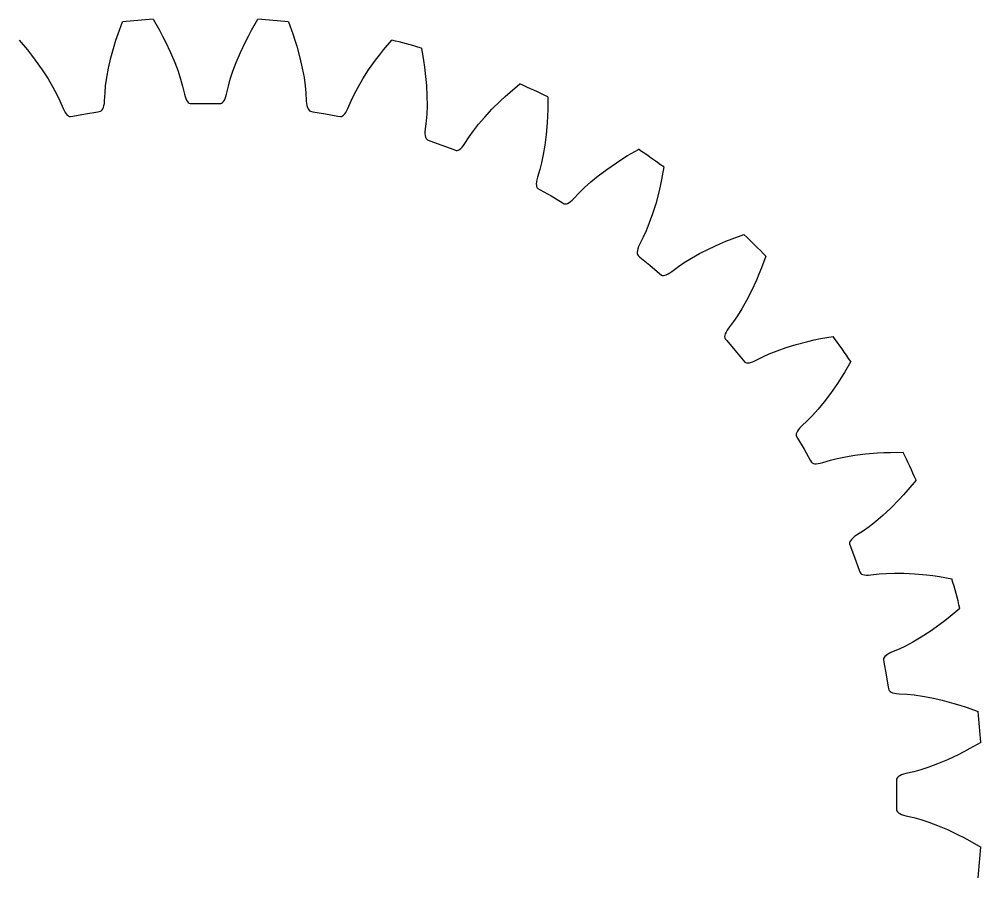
# Model space of a CAD drawing. Extents: x -5.5 to 23.5, y -9.5 to 9.5.
# Drawn here: x 11.72 to 23.48, y -1.02 to 9.48 of the extents above; entities that cross this region are included whole.
import ezdxf

# ---------------------------------------------------------------- set-up
doc = ezdxf.new("R2010")
doc.units = 0

msp = doc.modelspace()

# ---------------------------------------------------------------- linework, layer by layer
at = {"layer": 'layer0'}
for p, q in [((12.932, 9.3), (12.985, 9.446)), ((13.36, 9.478), (13.437, 9.344)), ((14.563, 9.344), (14.64, 9.478)), ((15.015, 9.446), (15.068, 9.3)), ((12.906, 9.223), (12.932, 9.3)), ((13.437, 9.344), (13.475, 9.272)), ((14.525, 9.272), (14.563, 9.344)), ((15.068, 9.3), (15.094, 9.223)), ((11.723, 9.223), (11.823, 9.104)), ((12.884, 9.148), (12.906, 9.223)), ((13.475, 9.272), (13.511, 9.203)), ((13.511, 9.203), (13.573, 9.071)), ((14.427, 9.071), (14.489, 9.203)), ((14.489, 9.203), (14.525, 9.272)), ((15.094, 9.223), (15.116, 9.148)), ((16.177, 9.104), (16.277, 9.223)), ((11.823, 9.104), (11.873, 9.041)), ((12.845, 9.007), (12.884, 9.148)), ((13.573, 9.071), (13.624, 8.95)), ((14.376, 8.95), (14.427, 9.071)), ((15.116, 9.148), (15.155, 9.007)), ((16.127, 9.041), (16.177, 9.104)), ((16.64, 9.126), (16.667, 8.973)), ((11.873, 9.041), (11.92, 8.978)), ((11.92, 8.978), (12.005, 8.859)), ((12.816, 8.879), (12.845, 9.007)), ((13.624, 8.95), (13.665, 8.842)), ((14.335, 8.842), (14.376, 8.95)), ((15.155, 9.007), (15.184, 8.879)), ((15.995, 8.859), (16.08, 8.978)), ((16.08, 8.978), (16.127, 9.041)), ((16.667, 8.973), (16.678, 8.893)), ((12.005, 8.859), (12.076, 8.749)), ((12.795, 8.766), (12.816, 8.879)), ((13.665, 8.842), (13.697, 8.744)), ((14.303, 8.744), (14.335, 8.842)), ((15.184, 8.879), (15.205, 8.766)), ((15.924, 8.749), (15.995, 8.859)), ((16.678, 8.893), (16.688, 8.815)), ((12.076, 8.749), (12.134, 8.649)), ((12.78, 8.664), (12.795, 8.766)), ((13.697, 8.744), (13.72, 8.661)), ((14.28, 8.661), (14.303, 8.744)), ((15.205, 8.766), (15.22, 8.664)), ((15.866, 8.649), (15.924, 8.749)), ((16.688, 8.815), (16.701, 8.67)), ((12.134, 8.649), (12.183, 8.558)), ((12.772, 8.579), (12.78, 8.664)), ((13.72, 8.661), (13.742, 8.564)), ((14.258, 8.564), (14.28, 8.661)), ((15.22, 8.664), (15.228, 8.579)), ((15.817, 8.558), (15.866, 8.649)), ((16.701, 8.67), (16.708, 8.539)), ((17.664, 8.534), (17.725, 8.588)), ((17.725, 8.588), (17.844, 8.688)), ((12.183, 8.558), (12.22, 8.481)), ((12.22, 8.481), (12.259, 8.389)), ((12.764, 8.449), (12.767, 8.479)), ((12.767, 8.479), (12.772, 8.579)), ((13.742, 8.564), (13.75, 8.535)), ((13.75, 8.535), (13.759, 8.51)), ((13.759, 8.51), (13.769, 8.49)), ((13.769, 8.49), (13.779, 8.473)), ((13.779, 8.473), (13.79, 8.461)), ((14.21, 8.461), (14.221, 8.473)), ((14.221, 8.473), (14.231, 8.49)), ((14.231, 8.49), (14.241, 8.51)), ((14.241, 8.51), (14.25, 8.535)), ((14.25, 8.535), (14.258, 8.564)), ((15.228, 8.579), (15.233, 8.479)), ((15.233, 8.479), (15.236, 8.449)), ((15.741, 8.389), (15.78, 8.481)), ((15.78, 8.481), (15.817, 8.558)), ((16.708, 8.539), (16.709, 8.423)), ((17.503, 8.378), (17.607, 8.48)), ((17.607, 8.48), (17.664, 8.534)), ((18.185, 8.529), (18.184, 8.374)), ((12.259, 8.389), (12.272, 8.362)), ((12.272, 8.362), (12.285, 8.339)), ((12.533, 8.322), (12.686, 8.347)), ((12.686, 8.347), (12.717, 8.353)), ((12.717, 8.353), (12.727, 8.359)), ((12.727, 8.359), (12.737, 8.369)), ((12.737, 8.369), (12.746, 8.383)), ((12.746, 8.383), (12.753, 8.401)), ((12.753, 8.401), (12.759, 8.423)), ((12.759, 8.423), (12.764, 8.449)), ((13.79, 8.461), (13.802, 8.453)), ((13.802, 8.453), (13.813, 8.449)), ((13.813, 8.449), (13.845, 8.449)), ((13.845, 8.449), (14, 8.45)), ((14, 8.45), (14.155, 8.449)), ((14.155, 8.449), (14.187, 8.449)), ((14.187, 8.449), (14.198, 8.453)), ((14.198, 8.453), (14.21, 8.461)), ((15.236, 8.449), (15.241, 8.423)), ((15.241, 8.423), (15.247, 8.401)), ((15.247, 8.401), (15.254, 8.383)), ((15.254, 8.383), (15.263, 8.369)), ((15.263, 8.369), (15.273, 8.359)), ((15.273, 8.359), (15.283, 8.353)), ((15.283, 8.353), (15.314, 8.347)), ((15.314, 8.347), (15.467, 8.322)), ((15.715, 8.339), (15.728, 8.362)), ((15.728, 8.362), (15.741, 8.389)), ((16.709, 8.423), (16.705, 8.32)), ((17.414, 8.282), (17.503, 8.378)), ((18.184, 8.374), (18.182, 8.293)), ((12.285, 8.339), (12.298, 8.321)), ((12.298, 8.321), (12.311, 8.306)), ((12.311, 8.306), (12.324, 8.296)), ((12.324, 8.296), (12.337, 8.29)), ((12.337, 8.29), (12.349, 8.288)), ((12.349, 8.288), (12.38, 8.293)), ((12.38, 8.293), (12.533, 8.322)), ((15.467, 8.322), (15.62, 8.293)), ((15.62, 8.293), (15.651, 8.288)), ((15.651, 8.288), (15.663, 8.29)), ((15.663, 8.29), (15.676, 8.296)), ((15.676, 8.296), (15.689, 8.306)), ((15.689, 8.306), (15.702, 8.321)), ((15.702, 8.321), (15.715, 8.339)), ((16.699, 8.235), (16.687, 8.136)), ((16.705, 8.32), (16.699, 8.235)), ((17.339, 8.194), (17.414, 8.282)), ((18.182, 8.293), (18.178, 8.214)), ((16.687, 8.136), (16.684, 8.106)), ((17.226, 8.043), (17.276, 8.113)), ((17.276, 8.113), (17.339, 8.194)), ((18.178, 8.214), (18.166, 8.069)), ((16.684, 8.106), (16.684, 8.08)), ((16.684, 8.08), (16.686, 8.057)), ((16.686, 8.057), (16.691, 8.038)), ((16.691, 8.038), (16.697, 8.022)), ((16.697, 8.022), (16.705, 8.011)), ((16.705, 8.011), (16.714, 8.003)), ((16.714, 8.003), (16.744, 7.992)), ((17.171, 7.96), (17.226, 8.043)), ((18.166, 8.069), (18.15, 7.939)), ((16.744, 7.992), (16.89, 7.94)), ((16.89, 7.94), (17.035, 7.886)), ((17.035, 7.886), (17.065, 7.875)), ((17.077, 7.875), (17.091, 7.879)), ((17.091, 7.879), (17.105, 7.887)), ((17.105, 7.887), (17.121, 7.899)), ((17.121, 7.899), (17.137, 7.915)), ((17.137, 7.915), (17.154, 7.935)), ((17.154, 7.935), (17.171, 7.96)), ((18.15, 7.939), (18.13, 7.825)), ((19.16, 7.811), (19.294, 7.888)), ((17.065, 7.875), (17.077, 7.875)), ((18.13, 7.825), (18.109, 7.724)), ((19.025, 7.725), (19.091, 7.768)), ((19.091, 7.768), (19.16, 7.811)), ((18.088, 7.641), (18.059, 7.546)), ((18.109, 7.724), (18.088, 7.641)), ((18.8, 7.563), (18.905, 7.642)), ((18.905, 7.642), (19.025, 7.725)), ((19.602, 7.673), (19.575, 7.52)), ((18.059, 7.546), (18.051, 7.517)), ((18.711, 7.489), (18.8, 7.563)), ((18.047, 7.491), (18.045, 7.468)), ((18.045, 7.468), (18.046, 7.448)), ((18.046, 7.448), (18.049, 7.432)), ((18.051, 7.517), (18.047, 7.491)), ((18.049, 7.432), (18.055, 7.419)), ((18.055, 7.419), (18.063, 7.41)), ((18.063, 7.41), (18.09, 7.394)), ((18.573, 7.361), (18.635, 7.421)), ((18.635, 7.421), (18.711, 7.489)), ((19.558, 7.44), (19.541, 7.364)), ((19.575, 7.52), (19.558, 7.44)), ((18.09, 7.394), (18.225, 7.318)), ((18.225, 7.318), (18.359, 7.239)), ((18.505, 7.288), (18.573, 7.361)), ((19.541, 7.364), (19.504, 7.223)), ((18.359, 7.239), (18.386, 7.223)), ((18.386, 7.223), (18.398, 7.221)), ((18.398, 7.221), (18.412, 7.222)), ((18.412, 7.222), (18.428, 7.228)), ((18.428, 7.228), (18.445, 7.237)), ((18.445, 7.237), (18.464, 7.25)), ((18.464, 7.25), (18.484, 7.267)), ((18.484, 7.267), (18.505, 7.288)), ((19.504, 7.223), (19.465, 7.098)), ((19.465, 7.098), (19.426, 6.989)), ((19.426, 6.989), (19.388, 6.893)), ((19.388, 6.893), (19.353, 6.815)), ((20.438, 6.796), (20.583, 6.849)), ((19.307, 6.726), (19.295, 6.699)), ((19.353, 6.815), (19.307, 6.726)), ((20.158, 6.674), (20.29, 6.735)), ((20.29, 6.735), (20.362, 6.766)), ((20.362, 6.766), (20.438, 6.796)), ((19.28, 6.652), (19.277, 6.633)), ((19.277, 6.633), (19.278, 6.616)), ((19.278, 6.616), (19.281, 6.602)), ((19.286, 6.674), (19.28, 6.652)), ((19.281, 6.602), (19.288, 6.592)), ((19.295, 6.699), (19.286, 6.674)), ((19.288, 6.592), (19.312, 6.572)), ((19.94, 6.558), (20.041, 6.615)), ((20.041, 6.615), (20.158, 6.674)), ((20.849, 6.583), (20.796, 6.438)), ((19.312, 6.572), (19.432, 6.473)), ((19.432, 6.473), (19.55, 6.372)), ((19.782, 6.455), (19.853, 6.503)), ((19.853, 6.503), (19.94, 6.558)), ((19.55, 6.372), (19.574, 6.352)), ((19.574, 6.352), (19.585, 6.348)), ((19.599, 6.347), (19.615, 6.349)), ((19.615, 6.349), (19.634, 6.355)), ((19.634, 6.355), (19.655, 6.365)), ((19.655, 6.365), (19.678, 6.378)), ((19.678, 6.378), (19.702, 6.395)), ((19.702, 6.395), (19.782, 6.455)), ((20.766, 6.362), (20.735, 6.29)), ((20.796, 6.438), (20.766, 6.362)), ((19.585, 6.348), (19.599, 6.347)), ((20.735, 6.29), (20.674, 6.158)), ((20.674, 6.158), (20.615, 6.041)), ((20.615, 6.041), (20.558, 5.94)), ((20.558, 5.94), (20.503, 5.853)), ((20.455, 5.782), (20.395, 5.702)), ((20.503, 5.853), (20.455, 5.782)), ((20.365, 5.655), (20.355, 5.634)), ((20.378, 5.678), (20.365, 5.655)), ((20.395, 5.702), (20.378, 5.678)), ((20.349, 5.615), (20.347, 5.599)), ((20.347, 5.599), (20.348, 5.585)), ((20.348, 5.585), (20.352, 5.574)), ((20.355, 5.634), (20.349, 5.615)), ((20.352, 5.574), (20.372, 5.55)), ((20.372, 5.55), (20.473, 5.432)), ((21.223, 5.504), (21.364, 5.541)), ((21.364, 5.541), (21.44, 5.558)), ((21.44, 5.558), (21.52, 5.575)), ((21.52, 5.575), (21.673, 5.602)), ((20.473, 5.432), (20.572, 5.312)), ((20.893, 5.388), (20.989, 5.426)), ((20.989, 5.426), (21.098, 5.465)), ((21.098, 5.465), (21.223, 5.504)), ((20.572, 5.312), (20.592, 5.288)), ((20.674, 5.286), (20.699, 5.295)), ((20.699, 5.295), (20.726, 5.307)), ((20.726, 5.307), (20.815, 5.353)), ((20.815, 5.353), (20.893, 5.388)), ((21.888, 5.294), (21.811, 5.16)), ((20.592, 5.288), (20.602, 5.281)), ((20.602, 5.281), (20.616, 5.278)), ((20.616, 5.278), (20.633, 5.277)), ((20.633, 5.277), (20.652, 5.28)), ((20.652, 5.28), (20.674, 5.286)), ((21.768, 5.091), (21.725, 5.025)), ((21.811, 5.16), (21.768, 5.091)), ((21.725, 5.025), (21.642, 4.905)), ((21.642, 4.905), (21.563, 4.8)), ((21.489, 4.711), (21.421, 4.635)), ((21.563, 4.8), (21.489, 4.711)), ((21.421, 4.635), (21.361, 4.573)), ((21.267, 4.484), (21.25, 4.464)), ((21.288, 4.505), (21.267, 4.484)), ((21.361, 4.573), (21.288, 4.505)), ((21.222, 4.412), (21.221, 4.398)), ((21.221, 4.398), (21.223, 4.386)), ((21.228, 4.428), (21.222, 4.412)), ((21.223, 4.386), (21.239, 4.359)), ((21.237, 4.445), (21.228, 4.428)), ((21.25, 4.464), (21.237, 4.445)), ((21.239, 4.359), (21.318, 4.225)), ((21.318, 4.225), (21.394, 4.09)), ((21.724, 4.109), (21.825, 4.13)), ((21.825, 4.13), (21.939, 4.15)), ((21.939, 4.15), (22.069, 4.166)), ((22.069, 4.166), (22.214, 4.178)), ((22.214, 4.178), (22.293, 4.182)), ((22.293, 4.182), (22.374, 4.184)), ((22.374, 4.184), (22.529, 4.185)), ((21.394, 4.09), (21.41, 4.063)), ((21.41, 4.063), (21.419, 4.055)), ((21.419, 4.055), (21.432, 4.049)), ((21.432, 4.049), (21.448, 4.046)), ((21.448, 4.046), (21.468, 4.045)), ((21.468, 4.045), (21.491, 4.047)), ((21.491, 4.047), (21.517, 4.051)), ((21.517, 4.051), (21.546, 4.059)), ((21.546, 4.059), (21.641, 4.088)), ((21.641, 4.088), (21.724, 4.109)), ((22.688, 3.844), (22.588, 3.725)), ((22.534, 3.664), (22.48, 3.607)), ((22.588, 3.725), (22.534, 3.664)), ((22.48, 3.607), (22.378, 3.503)), ((22.282, 3.414), (22.194, 3.339)), ((22.378, 3.503), (22.282, 3.414)), ((22.194, 3.339), (22.113, 3.276)), ((22.043, 3.226), (21.96, 3.171)), ((22.113, 3.276), (22.043, 3.226)), ((21.879, 3.091), (21.875, 3.077)), ((21.875, 3.077), (21.875, 3.065)), ((21.875, 3.065), (21.886, 3.035)), ((21.887, 3.105), (21.879, 3.091)), ((21.899, 3.121), (21.887, 3.105)), ((21.915, 3.137), (21.899, 3.121)), ((21.935, 3.154), (21.915, 3.137)), ((21.96, 3.171), (21.935, 3.154)), ((21.886, 3.035), (21.94, 2.89)), ((21.94, 2.89), (21.992, 2.744)), ((21.992, 2.744), (22.003, 2.714)), ((22.003, 2.714), (22.011, 2.705)), ((22.011, 2.705), (22.022, 2.697)), ((22.235, 2.699), (22.32, 2.705)), ((22.32, 2.705), (22.423, 2.709)), ((22.423, 2.709), (22.539, 2.708)), ((22.539, 2.708), (22.67, 2.701)), ((22.022, 2.697), (22.038, 2.691)), ((22.038, 2.691), (22.057, 2.686)), ((22.057, 2.686), (22.08, 2.684)), ((22.08, 2.684), (22.106, 2.684)), ((22.106, 2.684), (22.136, 2.687)), ((22.136, 2.687), (22.235, 2.699)), ((22.67, 2.701), (22.815, 2.688)), ((22.815, 2.688), (22.893, 2.678)), ((22.893, 2.678), (22.973, 2.667)), ((22.973, 2.667), (23.126, 2.64)), ((23.223, 2.277), (23.104, 2.177)), ((23.041, 2.127), (22.978, 2.08)), ((23.104, 2.177), (23.041, 2.127)), ((22.978, 2.08), (22.859, 1.995)), ((22.749, 1.924), (22.649, 1.866)), ((22.859, 1.995), (22.749, 1.924)), ((22.481, 1.78), (22.389, 1.741)), ((22.558, 1.817), (22.481, 1.78)), ((22.649, 1.866), (22.558, 1.817)), ((22.29, 1.663), (22.288, 1.651)), ((22.288, 1.651), (22.293, 1.62)), ((22.296, 1.676), (22.29, 1.663)), ((22.306, 1.689), (22.296, 1.676)), ((22.321, 1.702), (22.306, 1.689)), ((22.339, 1.715), (22.321, 1.702)), ((22.362, 1.728), (22.339, 1.715)), ((22.389, 1.741), (22.362, 1.728)), ((22.293, 1.62), (22.322, 1.467)), ((22.322, 1.467), (22.347, 1.314)), ((22.347, 1.314), (22.353, 1.283)), ((22.353, 1.283), (22.359, 1.273)), ((22.359, 1.273), (22.369, 1.263)), ((22.369, 1.263), (22.383, 1.254)), ((22.383, 1.254), (22.401, 1.247)), ((22.401, 1.247), (22.423, 1.241)), ((22.423, 1.241), (22.449, 1.236)), ((22.449, 1.236), (22.479, 1.233)), ((22.479, 1.233), (22.579, 1.228)), ((22.579, 1.228), (22.664, 1.22)), ((22.664, 1.22), (22.766, 1.205)), ((22.766, 1.205), (22.879, 1.184)), ((22.879, 1.184), (23.007, 1.155)), ((23.007, 1.155), (23.148, 1.116)), ((23.148, 1.116), (23.223, 1.094)), ((23.223, 1.094), (23.3, 1.068)), ((23.3, 1.068), (23.446, 1.015)), ((23.478, 0.64), (23.344, 0.563)), ((23.203, 0.489), (23.071, 0.427)), ((23.272, 0.525), (23.203, 0.489)), ((23.344, 0.563), (23.272, 0.525)), ((22.95, 0.376), (22.842, 0.335)), ((23.071, 0.427), (22.95, 0.376)), ((22.51, 0.241), (22.49, 0.231)), ((22.535, 0.25), (22.51, 0.241)), ((22.564, 0.258), (22.535, 0.25)), ((22.661, 0.28), (22.564, 0.258)), ((22.744, 0.303), (22.661, 0.28)), ((22.842, 0.335), (22.744, 0.303)), ((22.453, 0.198), (22.449, 0.187)), ((22.449, 0.187), (22.449, 0.155)), ((22.449, 0.155), (22.45, 0)), ((22.461, 0.21), (22.453, 0.198)), ((22.473, 0.221), (22.461, 0.21)), ((22.49, 0.231), (22.473, 0.221)), ((22.45, 0), (22.449, -0.155)), ((22.449, -0.155), (22.449, -0.187)), ((22.449, -0.187), (22.453, -0.198)), ((22.453, -0.198), (22.461, -0.21)), ((22.461, -0.21), (22.473, -0.221)), ((22.473, -0.221), (22.49, -0.231)), ((22.49, -0.231), (22.51, -0.241)), ((22.51, -0.241), (22.535, -0.25)), ((22.535, -0.25), (22.564, -0.258)), ((22.564, -0.258), (22.661, -0.28)), ((22.661, -0.28), (22.744, -0.303)), ((22.744, -0.303), (22.842, -0.335)), ((22.842, -0.335), (22.95, -0.376)), ((22.95, -0.376), (23.071, -0.427)), ((23.071, -0.427), (23.203, -0.489)), ((23.203, -0.489), (23.272, -0.525)), ((23.272, -0.525), (23.344, -0.563)), ((23.344, -0.563), (23.478, -0.64))]:
    msp.add_line(p, q, dxfattribs=at)
for start, end in [(93.8652, 96.1348), (83.8652, 86.1348), (73.8652, 76.1348), (63.8652, 66.1348), (53.8652, 56.1348), (43.8652, 46.1348), (33.8652, 36.1348), (23.8652, 26.1348), (13.8652, 16.1348), (3.8652, 6.1348), (353.8652, 356.1348)]:
    msp.add_arc((14, 0), 9.5, start, end, dxfattribs=at)
at = {"layer": 'layer2'}
for p, q in [((12.932, 9.3), (12.985, 9.446)), ((13.36, 9.478), (13.437, 9.344)), ((14.563, 9.344), (14.64, 9.478)), ((15.015, 9.446), (15.068, 9.3)), ((12.906, 9.223), (12.932, 9.3)), ((13.437, 9.344), (13.475, 9.272)), ((14.525, 9.272), (14.563, 9.344)), ((15.068, 9.3), (15.094, 9.223)), ((11.723, 9.223), (11.823, 9.104)), ((12.884, 9.148), (12.906, 9.223)), ((13.475, 9.272), (13.511, 9.203)), ((13.511, 9.203), (13.573, 9.071)), ((14.427, 9.071), (14.489, 9.203)), ((14.489, 9.203), (14.525, 9.272)), ((15.094, 9.223), (15.116, 9.148)), ((16.177, 9.104), (16.277, 9.223)), ((11.823, 9.104), (11.873, 9.041)), ((12.845, 9.007), (12.884, 9.148)), ((13.573, 9.071), (13.624, 8.95)), ((14.376, 8.95), (14.427, 9.071)), ((15.116, 9.148), (15.155, 9.007)), ((16.127, 9.041), (16.177, 9.104)), ((16.64, 9.126), (16.667, 8.973)), ((11.873, 9.041), (11.92, 8.978)), ((11.92, 8.978), (12.005, 8.859)), ((12.816, 8.879), (12.845, 9.007)), ((13.624, 8.95), (13.665, 8.842)), ((14.335, 8.842), (14.376, 8.95)), ((15.155, 9.007), (15.184, 8.879)), ((15.995, 8.859), (16.08, 8.978)), ((16.08, 8.978), (16.127, 9.041)), ((16.667, 8.973), (16.678, 8.893)), ((12.005, 8.859), (12.076, 8.749)), ((12.795, 8.766), (12.816, 8.879)), ((13.665, 8.842), (13.697, 8.744)), ((14.303, 8.744), (14.335, 8.842)), ((15.184, 8.879), (15.205, 8.766)), ((15.924, 8.749), (15.995, 8.859)), ((16.678, 8.893), (16.688, 8.815)), ((12.076, 8.749), (12.134, 8.649)), ((12.78, 8.664), (12.795, 8.766)), ((13.697, 8.744), (13.72, 8.661)), ((14.28, 8.661), (14.303, 8.744)), ((15.205, 8.766), (15.22, 8.664)), ((15.866, 8.649), (15.924, 8.749)), ((16.688, 8.815), (16.701, 8.67)), ((12.134, 8.649), (12.183, 8.558)), ((12.772, 8.579), (12.78, 8.664)), ((13.72, 8.661), (13.742, 8.564)), ((14.258, 8.564), (14.28, 8.661)), ((15.22, 8.664), (15.228, 8.579)), ((15.817, 8.558), (15.866, 8.649)), ((16.701, 8.67), (16.708, 8.539)), ((17.664, 8.534), (17.725, 8.588)), ((17.725, 8.588), (17.844, 8.688)), ((12.183, 8.558), (12.22, 8.481)), ((12.22, 8.481), (12.259, 8.389)), ((12.764, 8.449), (12.767, 8.479)), ((12.767, 8.479), (12.772, 8.579)), ((13.742, 8.564), (13.75, 8.535)), ((13.75, 8.535), (13.759, 8.51)), ((13.759, 8.51), (13.769, 8.49)), ((13.769, 8.49), (13.779, 8.473)), ((13.779, 8.473), (13.79, 8.461)), ((14.21, 8.461), (14.221, 8.473)), ((14.221, 8.473), (14.231, 8.49)), ((14.231, 8.49), (14.241, 8.51)), ((14.241, 8.51), (14.25, 8.535)), ((14.25, 8.535), (14.258, 8.564)), ((15.228, 8.579), (15.233, 8.479)), ((15.233, 8.479), (15.236, 8.449)), ((15.741, 8.389), (15.78, 8.481)), ((15.78, 8.481), (15.817, 8.558)), ((16.708, 8.539), (16.709, 8.423)), ((17.503, 8.378), (17.607, 8.48)), ((17.607, 8.48), (17.664, 8.534)), ((18.185, 8.529), (18.184, 8.374)), ((12.259, 8.389), (12.272, 8.362)), ((12.272, 8.362), (12.285, 8.339)), ((12.533, 8.322), (12.686, 8.347)), ((12.686, 8.347), (12.717, 8.353)), ((12.717, 8.353), (12.727, 8.359)), ((12.727, 8.359), (12.737, 8.369)), ((12.737, 8.369), (12.746, 8.383)), ((12.746, 8.383), (12.753, 8.401)), ((12.753, 8.401), (12.759, 8.423)), ((12.759, 8.423), (12.764, 8.449)), ((13.79, 8.461), (13.802, 8.453)), ((13.802, 8.453), (13.813, 8.449)), ((13.813, 8.449), (13.845, 8.449)), ((13.845, 8.449), (14, 8.45)), ((14, 8.45), (14.155, 8.449)), ((14.155, 8.449), (14.187, 8.449)), ((14.187, 8.449), (14.198, 8.453)), ((14.198, 8.453), (14.21, 8.461)), ((15.236, 8.449), (15.241, 8.423)), ((15.241, 8.423), (15.247, 8.401)), ((15.247, 8.401), (15.254, 8.383)), ((15.254, 8.383), (15.263, 8.369)), ((15.263, 8.369), (15.273, 8.359)), ((15.273, 8.359), (15.283, 8.353)), ((15.283, 8.353), (15.314, 8.347)), ((15.314, 8.347), (15.467, 8.322)), ((15.715, 8.339), (15.728, 8.362)), ((15.728, 8.362), (15.741, 8.389)), ((16.709, 8.423), (16.705, 8.32)), ((17.414, 8.282), (17.503, 8.378)), ((18.184, 8.374), (18.182, 8.293)), ((12.285, 8.339), (12.298, 8.321)), ((12.298, 8.321), (12.311, 8.306)), ((12.311, 8.306), (12.324, 8.296)), ((12.324, 8.296), (12.337, 8.29)), ((12.337, 8.29), (12.349, 8.288)), ((12.349, 8.288), (12.38, 8.293)), ((12.38, 8.293), (12.533, 8.322)), ((15.467, 8.322), (15.62, 8.293)), ((15.62, 8.293), (15.651, 8.288)), ((15.651, 8.288), (15.663, 8.29)), ((15.663, 8.29), (15.676, 8.296)), ((15.676, 8.296), (15.689, 8.306)), ((15.689, 8.306), (15.702, 8.321)), ((15.702, 8.321), (15.715, 8.339)), ((16.699, 8.235), (16.687, 8.136)), ((16.705, 8.32), (16.699, 8.235)), ((17.339, 8.194), (17.414, 8.282)), ((18.182, 8.293), (18.178, 8.214)), ((16.687, 8.136), (16.684, 8.106)), ((17.226, 8.043), (17.276, 8.113)), ((17.276, 8.113), (17.339, 8.194)), ((18.178, 8.214), (18.166, 8.069)), ((16.684, 8.106), (16.684, 8.08)), ((16.684, 8.08), (16.686, 8.057)), ((16.686, 8.057), (16.691, 8.038)), ((16.691, 8.038), (16.697, 8.022)), ((16.697, 8.022), (16.705, 8.011)), ((16.705, 8.011), (16.714, 8.003)), ((16.714, 8.003), (16.744, 7.992)), ((17.171, 7.96), (17.226, 8.043)), ((18.166, 8.069), (18.15, 7.939)), ((16.744, 7.992), (16.89, 7.94)), ((16.89, 7.94), (17.035, 7.886)), ((17.035, 7.886), (17.065, 7.875)), ((17.077, 7.875), (17.091, 7.879)), ((17.091, 7.879), (17.105, 7.887)), ((17.105, 7.887), (17.121, 7.899)), ((17.121, 7.899), (17.137, 7.915)), ((17.137, 7.915), (17.154, 7.935)), ((17.154, 7.935), (17.171, 7.96)), ((18.15, 7.939), (18.13, 7.825)), ((19.16, 7.811), (19.294, 7.888)), ((17.065, 7.875), (17.077, 7.875)), ((18.13, 7.825), (18.109, 7.724)), ((19.025, 7.725), (19.091, 7.768)), ((19.091, 7.768), (19.16, 7.811)), ((18.088, 7.641), (18.059, 7.546)), ((18.109, 7.724), (18.088, 7.641)), ((18.8, 7.563), (18.905, 7.642)), ((18.905, 7.642), (19.025, 7.725)), ((19.602, 7.673), (19.575, 7.52)), ((18.059, 7.546), (18.051, 7.517)), ((18.711, 7.489), (18.8, 7.563)), ((18.047, 7.491), (18.045, 7.468)), ((18.045, 7.468), (18.046, 7.448)), ((18.046, 7.448), (18.049, 7.432)), ((18.051, 7.517), (18.047, 7.491)), ((18.049, 7.432), (18.055, 7.419)), ((18.055, 7.419), (18.063, 7.41)), ((18.063, 7.41), (18.09, 7.394)), ((18.573, 7.361), (18.635, 7.421)), ((18.635, 7.421), (18.711, 7.489)), ((19.558, 7.44), (19.541, 7.364)), ((19.575, 7.52), (19.558, 7.44)), ((18.09, 7.394), (18.225, 7.318)), ((18.225, 7.318), (18.359, 7.239)), ((18.505, 7.288), (18.573, 7.361)), ((19.541, 7.364), (19.504, 7.223)), ((18.359, 7.239), (18.386, 7.223)), ((18.386, 7.223), (18.398, 7.221)), ((18.398, 7.221), (18.412, 7.222)), ((18.412, 7.222), (18.428, 7.228)), ((18.428, 7.228), (18.445, 7.237)), ((18.445, 7.237), (18.464, 7.25)), ((18.464, 7.25), (18.484, 7.267)), ((18.484, 7.267), (18.505, 7.288)), ((19.504, 7.223), (19.465, 7.098)), ((19.465, 7.098), (19.426, 6.989)), ((19.426, 6.989), (19.388, 6.893)), ((19.388, 6.893), (19.353, 6.815)), ((20.438, 6.796), (20.583, 6.849)), ((19.307, 6.726), (19.295, 6.699)), ((19.353, 6.815), (19.307, 6.726)), ((20.158, 6.674), (20.29, 6.735)), ((20.29, 6.735), (20.362, 6.766)), ((20.362, 6.766), (20.438, 6.796)), ((19.28, 6.652), (19.277, 6.633)), ((19.277, 6.633), (19.278, 6.616)), ((19.278, 6.616), (19.281, 6.602)), ((19.286, 6.674), (19.28, 6.652)), ((19.281, 6.602), (19.288, 6.592)), ((19.295, 6.699), (19.286, 6.674)), ((19.288, 6.592), (19.312, 6.572)), ((19.94, 6.558), (20.041, 6.615)), ((20.041, 6.615), (20.158, 6.674)), ((20.849, 6.583), (20.796, 6.438)), ((19.312, 6.572), (19.432, 6.473)), ((19.432, 6.473), (19.55, 6.372)), ((19.782, 6.455), (19.853, 6.503)), ((19.853, 6.503), (19.94, 6.558)), ((19.55, 6.372), (19.574, 6.352)), ((19.574, 6.352), (19.585, 6.348)), ((19.599, 6.347), (19.615, 6.349)), ((19.615, 6.349), (19.634, 6.355)), ((19.634, 6.355), (19.655, 6.365)), ((19.655, 6.365), (19.678, 6.378)), ((19.678, 6.378), (19.702, 6.395)), ((19.702, 6.395), (19.782, 6.455)), ((20.766, 6.362), (20.735, 6.29)), ((20.796, 6.438), (20.766, 6.362)), ((19.585, 6.348), (19.599, 6.347)), ((20.735, 6.29), (20.674, 6.158)), ((20.674, 6.158), (20.615, 6.041)), ((20.615, 6.041), (20.558, 5.94)), ((20.558, 5.94), (20.503, 5.853)), ((20.455, 5.782), (20.395, 5.702)), ((20.503, 5.853), (20.455, 5.782)), ((20.365, 5.655), (20.355, 5.634)), ((20.378, 5.678), (20.365, 5.655)), ((20.395, 5.702), (20.378, 5.678)), ((20.349, 5.615), (20.347, 5.599)), ((20.347, 5.599), (20.348, 5.585)), ((20.348, 5.585), (20.352, 5.574)), ((20.355, 5.634), (20.349, 5.615)), ((20.352, 5.574), (20.372, 5.55)), ((20.372, 5.55), (20.473, 5.432)), ((21.223, 5.504), (21.364, 5.541)), ((21.364, 5.541), (21.44, 5.558)), ((21.44, 5.558), (21.52, 5.575)), ((21.52, 5.575), (21.673, 5.602)), ((20.473, 5.432), (20.572, 5.312)), ((20.893, 5.388), (20.989, 5.426)), ((20.989, 5.426), (21.098, 5.465)), ((21.098, 5.465), (21.223, 5.504)), ((20.572, 5.312), (20.592, 5.288)), ((20.674, 5.286), (20.699, 5.295)), ((20.699, 5.295), (20.726, 5.307)), ((20.726, 5.307), (20.815, 5.353)), ((20.815, 5.353), (20.893, 5.388)), ((21.888, 5.294), (21.811, 5.16)), ((20.592, 5.288), (20.602, 5.281)), ((20.602, 5.281), (20.616, 5.278)), ((20.616, 5.278), (20.633, 5.277)), ((20.633, 5.277), (20.652, 5.28)), ((20.652, 5.28), (20.674, 5.286)), ((21.768, 5.091), (21.725, 5.025)), ((21.811, 5.16), (21.768, 5.091)), ((21.725, 5.025), (21.642, 4.905)), ((21.642, 4.905), (21.563, 4.8)), ((21.489, 4.711), (21.421, 4.635)), ((21.563, 4.8), (21.489, 4.711)), ((21.421, 4.635), (21.361, 4.573)), ((21.267, 4.484), (21.25, 4.464)), ((21.288, 4.505), (21.267, 4.484)), ((21.361, 4.573), (21.288, 4.505)), ((21.222, 4.412), (21.221, 4.398)), ((21.221, 4.398), (21.223, 4.386)), ((21.228, 4.428), (21.222, 4.412)), ((21.223, 4.386), (21.239, 4.359)), ((21.237, 4.445), (21.228, 4.428)), ((21.25, 4.464), (21.237, 4.445)), ((21.239, 4.359), (21.318, 4.225)), ((21.318, 4.225), (21.394, 4.09)), ((21.724, 4.109), (21.825, 4.13)), ((21.825, 4.13), (21.939, 4.15)), ((21.939, 4.15), (22.069, 4.166)), ((22.069, 4.166), (22.214, 4.178)), ((22.214, 4.178), (22.293, 4.182)), ((22.293, 4.182), (22.374, 4.184)), ((22.374, 4.184), (22.529, 4.185)), ((21.394, 4.09), (21.41, 4.063)), ((21.41, 4.063), (21.419, 4.055)), ((21.419, 4.055), (21.432, 4.049)), ((21.432, 4.049), (21.448, 4.046)), ((21.448, 4.046), (21.468, 4.045)), ((21.468, 4.045), (21.491, 4.047)), ((21.491, 4.047), (21.517, 4.051)), ((21.517, 4.051), (21.546, 4.059)), ((21.546, 4.059), (21.641, 4.088)), ((21.641, 4.088), (21.724, 4.109)), ((22.688, 3.844), (22.588, 3.725)), ((22.534, 3.664), (22.48, 3.607)), ((22.588, 3.725), (22.534, 3.664)), ((22.48, 3.607), (22.378, 3.503)), ((22.282, 3.414), (22.194, 3.339)), ((22.378, 3.503), (22.282, 3.414)), ((22.194, 3.339), (22.113, 3.276)), ((22.043, 3.226), (21.96, 3.171)), ((22.113, 3.276), (22.043, 3.226)), ((21.879, 3.091), (21.875, 3.077)), ((21.875, 3.077), (21.875, 3.065)), ((21.875, 3.065), (21.886, 3.035)), ((21.887, 3.105), (21.879, 3.091)), ((21.899, 3.121), (21.887, 3.105)), ((21.915, 3.137), (21.899, 3.121)), ((21.935, 3.154), (21.915, 3.137)), ((21.96, 3.171), (21.935, 3.154)), ((21.886, 3.035), (21.94, 2.89)), ((21.94, 2.89), (21.992, 2.744)), ((21.992, 2.744), (22.003, 2.714)), ((22.003, 2.714), (22.011, 2.705)), ((22.011, 2.705), (22.022, 2.697)), ((22.235, 2.699), (22.32, 2.705)), ((22.32, 2.705), (22.423, 2.709)), ((22.423, 2.709), (22.539, 2.708)), ((22.539, 2.708), (22.67, 2.701)), ((22.022, 2.697), (22.038, 2.691)), ((22.038, 2.691), (22.057, 2.686)), ((22.057, 2.686), (22.08, 2.684)), ((22.08, 2.684), (22.106, 2.684)), ((22.106, 2.684), (22.136, 2.687)), ((22.136, 2.687), (22.235, 2.699)), ((22.67, 2.701), (22.815, 2.688)), ((22.815, 2.688), (22.893, 2.678)), ((22.893, 2.678), (22.973, 2.667)), ((22.973, 2.667), (23.126, 2.64)), ((23.223, 2.277), (23.104, 2.177)), ((23.041, 2.127), (22.978, 2.08)), ((23.104, 2.177), (23.041, 2.127)), ((22.978, 2.08), (22.859, 1.995)), ((22.749, 1.924), (22.649, 1.866)), ((22.859, 1.995), (22.749, 1.924)), ((22.481, 1.78), (22.389, 1.741)), ((22.558, 1.817), (22.481, 1.78)), ((22.649, 1.866), (22.558, 1.817)), ((22.29, 1.663), (22.288, 1.651)), ((22.288, 1.651), (22.293, 1.62)), ((22.296, 1.676), (22.29, 1.663)), ((22.306, 1.689), (22.296, 1.676)), ((22.321, 1.702), (22.306, 1.689)), ((22.339, 1.715), (22.321, 1.702)), ((22.362, 1.728), (22.339, 1.715)), ((22.389, 1.741), (22.362, 1.728)), ((22.293, 1.62), (22.322, 1.467)), ((22.322, 1.467), (22.347, 1.314)), ((22.347, 1.314), (22.353, 1.283)), ((22.353, 1.283), (22.359, 1.273)), ((22.359, 1.273), (22.369, 1.263)), ((22.369, 1.263), (22.383, 1.254)), ((22.383, 1.254), (22.401, 1.247)), ((22.401, 1.247), (22.423, 1.241)), ((22.423, 1.241), (22.449, 1.236)), ((22.449, 1.236), (22.479, 1.233)), ((22.479, 1.233), (22.579, 1.228)), ((22.579, 1.228), (22.664, 1.22)), ((22.664, 1.22), (22.766, 1.205)), ((22.766, 1.205), (22.879, 1.184)), ((22.879, 1.184), (23.007, 1.155)), ((23.007, 1.155), (23.148, 1.116)), ((23.148, 1.116), (23.223, 1.094)), ((23.223, 1.094), (23.3, 1.068)), ((23.3, 1.068), (23.446, 1.015)), ((23.478, 0.64), (23.344, 0.563)), ((23.203, 0.489), (23.071, 0.427)), ((23.272, 0.525), (23.203, 0.489)), ((23.344, 0.563), (23.272, 0.525)), ((22.95, 0.376), (22.842, 0.335)), ((23.071, 0.427), (22.95, 0.376)), ((22.51, 0.241), (22.49, 0.231)), ((22.535, 0.25), (22.51, 0.241)), ((22.564, 0.258), (22.535, 0.25)), ((22.661, 0.28), (22.564, 0.258)), ((22.744, 0.303), (22.661, 0.28)), ((22.842, 0.335), (22.744, 0.303)), ((22.453, 0.198), (22.449, 0.187)), ((22.449, 0.187), (22.449, 0.155)), ((22.449, 0.155), (22.45, 0)), ((22.461, 0.21), (22.453, 0.198)), ((22.473, 0.221), (22.461, 0.21)), ((22.49, 0.231), (22.473, 0.221)), ((22.45, 0), (22.449, -0.155)), ((22.449, -0.155), (22.449, -0.187)), ((22.449, -0.187), (22.453, -0.198)), ((22.453, -0.198), (22.461, -0.21)), ((22.461, -0.21), (22.473, -0.221)), ((22.473, -0.221), (22.49, -0.231)), ((22.49, -0.231), (22.51, -0.241)), ((22.51, -0.241), (22.535, -0.25)), ((22.535, -0.25), (22.564, -0.258)), ((22.564, -0.258), (22.661, -0.28)), ((22.661, -0.28), (22.744, -0.303)), ((22.744, -0.303), (22.842, -0.335)), ((22.842, -0.335), (22.95, -0.376)), ((22.95, -0.376), (23.071, -0.427)), ((23.071, -0.427), (23.203, -0.489)), ((23.203, -0.489), (23.272, -0.525)), ((23.272, -0.525), (23.344, -0.563)), ((23.344, -0.563), (23.478, -0.64))]:
    msp.add_line(p, q, dxfattribs=at)
for start, end in [(93.8652, 96.1348), (83.8652, 86.1348), (73.8652, 76.1348), (63.8652, 66.1348), (53.8652, 56.1348), (43.8652, 46.1348), (33.8652, 36.1348), (23.8652, 26.1348), (13.8652, 16.1348), (3.8652, 6.1348), (353.8652, 356.1348)]:
    msp.add_arc((14, 0), 9.5, start, end, dxfattribs=at)

doc.saveas('drawing.dxf')
